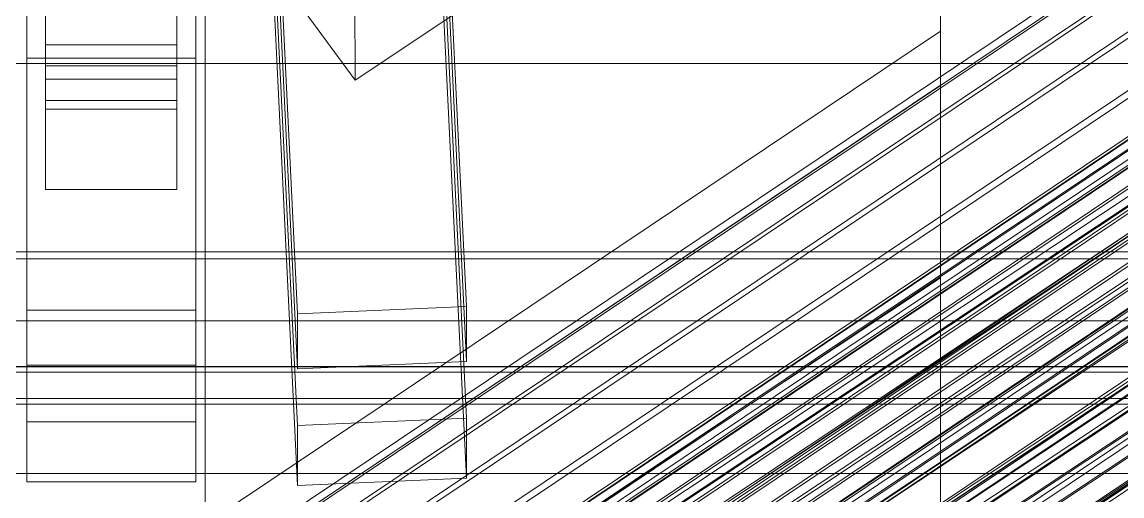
# Model space of a CAD drawing. Header units: millimetres. Extents: x -1970 to 34302, y -65268 to 6837.
# Drawn here: x 130.5 to 247.6, y -32946.3 to -32895.9 of the extents above; entities that cross this region are included whole.
import ezdxf

# ---------------------------------------------------------------- set-up
doc = ezdxf.new("R2010")
doc.units = ezdxf.units.MM
for name, color, linetype, lineweight in [('frontal_C01', 7, 'Continuous', 0), ('frontal_C01-mix', 7, 'Continuous', 0), ('frontal_C02', 7, 'Continuous', 0)]:
    doc.layers.add(name, color=color, linetype=linetype, lineweight=lineweight)

msp = doc.modelspace()

# ---------------------------------------------------------------- linework, layer by layer
at = {"layer": 'frontal_C01'}
for p, q in [((228.298, -32923.125), (228.298, -32779.774)), ((228.298, -32785.462), (228.298, -32928.813)), ((133, -32901.974), (133, -32856.501)), ((147, -32856.501), (147, -32901.974)), ((133, -32859.703), (133, -32905.176)), ((146.872, -32981.766), (331.181, -32859.435)), ((147, -32905.176), (147, -32859.703)), ((148.32, -32981.773), (332.629, -32859.442)), ((146.383, -32983.199), (330.692, -32860.868)), ((150.629, -32983.22), (334.938, -32860.889)), ((141.218, -33005.201), (355.017, -32863.297)), ((141.731, -33005.204), (355.53, -32863.299)), ((146.887, -32985.976), (331.197, -32863.644)), ((153.641, -32986.009), (337.95, -32863.678)), ((141.045, -33005.709), (354.844, -32863.805)), ((141.224, -33006.693), (355.022, -32864.788)), ((142.549, -33005.717), (356.348, -32863.812)), ((143.617, -33006.705), (357.415, -32864.8)), ((141.742, -33008.085), (355.541, -32866.181)), ((144.861, -33008.101), (358.659, -32866.196)), ((142.565, -33009.792), (356.363, -32867.887)), ((359.995, -32867.905), (146.196, -33009.81)), ((148.35, -32989.906), (332.659, -32867.574)), ((157.152, -32989.949), (341.461, -32867.618)), ((143.635, -33011.696), (357.434, -32869.791)), ((147.533, -33011.715), (361.332, -32869.811)), ((144.881, -33013.668), (358.68, -32871.763)), ((150.672, -32994.721), (334.981, -32872.39)), ((345.231, -32872.441), (160.922, -32994.772)), ((153.694, -33000.095), (338.003, -32877.764)), ((164.693, -33000.15), (349.002, -32877.818)), ((159.83, -32938.845), (156.962, -32880.026)), ((174.943, -32879.239), (177.811, -32938.058)), ((157.211, -33005.66), (341.52, -32883.329)), ((177.811, -32944.463), (174.943, -32885.643)), ((159.83, -32945.249), (156.962, -32886.43)), ((165.926, -32886.714), (165.983, -32902.083)), ((133, -32904.242), (133, -32888.873)), ((133, -32898.347), (133, -32888.873)), ((147, -32888.873), (147, -32904.242)), ((147, -32888.873), (147, -32898.347)), ((131, -32899.759), (131, -32893.356)), ((131, -32938.45), (131, -32893.356)), ((149, -32893.356), (149, -32899.759)), ((149, -32893.356), (149, -32938.45)), ((160.247, -32894.324), (165.983, -32902.083)), ((165.983, -32902.083), (177.451, -32894.471)), ((147, -32898.347), (133, -32898.347)), ((133, -32898.347), (133, -32913.715)), ((147, -32913.715), (147, -32898.347)), ((149, -32899.759), (131, -32899.759)), ((131, -32944.853), (131, -32899.759)), ((149, -32944.853), (149, -32899.759)), ((147, -32901.974), (133, -32901.974)), ((133, -32901.974), (133, -32905.176)), ((147, -32905.176), (147, -32901.974)), ((147, -32904.242), (133, -32904.242)), ((133, -32904.242), (133, -32913.715)), ((147, -32913.715), (147, -32904.242)), ((133, -32905.176), (147, -32905.176)), ((133, -32913.715), (147, -32913.715)), ((-450, -32920.358), (450, -32920.358)), ((228.298, -32923.125), (130, -32988.369)), ((228.298, -33114.26), (228.298, -32923.125)), ((228.298, -32923.125), (228.298, -32928.813)), ((130, -32994.056), (228.298, -32928.813)), ((228.298, -32928.813), (228.298, -33119.948)), ((-425, -32932.572), (425, -32932.572)), ((450, -32933.165), (-450, -32933.165)), ((149, -32938.45), (131, -32938.45)), ((131, -32938.45), (131, -32944.853)), ((149, -32944.853), (149, -32938.45)), ((177.811, -32938.058), (159.83, -32938.845)), ((177.811, -32944.463), (177.811, -32938.058)), ((159.83, -32938.845), (159.83, -32945.249)), ((425, -32943.94), (-425, -32943.94)), ((159.83, -32945.249), (177.811, -32944.463)), ((131, -32944.853), (149, -32944.853))]:
    msp.add_line(p, q, dxfattribs=at)
at = {"layer": 'frontal_C01-mix'}
msp.add_line((150, -32744.944), (150, -33000), dxfattribs=at)
at = {"layer": 'frontal_C02'}
for p, q in [((228.298, -32896.881), (228.298, -32766.096)), ((228.298, -32771.837), (228.298, -32902.622)), ((146.872, -32956.276), (331.181, -32832.792)), ((148.32, -32956.473), (332.629, -32832.989)), ((146.383, -32957.519), (330.692, -32834.035)), ((150.629, -32958.097), (334.938, -32834.613)), ((141.218, -32979.802), (355.017, -32836.56)), ((141.731, -32979.872), (355.53, -32836.63)), ((146.887, -32960.119), (331.197, -32836.635)), ((141.045, -32980.242), (354.844, -32837.001)), ((141.224, -32981.163), (355.022, -32837.922)), ((142.549, -32980.447), (356.348, -32837.206)), ((153.641, -32961.037), (337.95, -32837.553)), ((143.617, -32981.489), (357.415, -32838.247)), ((141.742, -32982.502), (355.541, -32839.261)), ((144.861, -32982.926), (358.659, -32839.685)), ((142.565, -32984.167), (356.363, -32840.925)), ((359.995, -32841.419), (146.196, -32984.661)), ((148.35, -32963.896), (332.659, -32840.412)), ((157.152, -32965.093), (341.461, -32841.609)), ((143.635, -32986.045), (357.434, -32842.803)), ((147.533, -32986.575), (361.332, -32843.333)), ((144.881, -32988.007), (358.68, -32844.766)), ((148.779, -32988.537), (362.578, -32845.296)), ((150.672, -32968.595), (334.981, -32845.111)), ((146.218, -32989.921), (360.017, -32846.68)), ((149.85, -32990.415), (363.648, -32847.174)), ((345.231, -32846.505), (160.922, -32969.989)), ((147.554, -32991.656), (361.352, -32848.415)), ((150.672, -32992.08), (364.471, -32848.839)), ((148.798, -32993.093), (362.596, -32849.852)), ((151.191, -32993.419), (364.989, -32850.177)), ((153.694, -32973.895), (338.003, -32850.411)), ((149.865, -32994.135), (363.664, -32850.894)), ((150.683, -32994.711), (364.482, -32851.469)), ((151.196, -32994.78), (364.995, -32851.539)), ((151.369, -32994.34), (365.168, -32851.098)), ((164.693, -32975.39), (349.002, -32851.906)), ((157.211, -32979.434), (341.52, -32855.95)), ((168.21, -32980.93), (352.519, -32857.446)), ((160.982, -32984.836), (345.291, -32861.352)), ((171.232, -32986.23), (355.541, -32862.746)), ((164.752, -32989.732), (349.061, -32866.248)), ((174.943, -32866.808), (177.811, -32926.185)), ((159.83, -32926.979), (156.962, -32867.603)), ((173.554, -32990.928), (357.863, -32867.444)), ((168.263, -32993.788), (352.572, -32870.304)), ((175.016, -32994.706), (359.326, -32871.222)), ((177.811, -32932.031), (174.943, -32872.655)), ((159.83, -32932.826), (156.962, -32873.449)), ((171.275, -32996.728), (355.584, -32873.244)), ((131, -32926.581), (131, -32881.059)), ((149, -32881.059), (149, -32926.581)), ((131, -32932.426), (131, -32886.905)), ((133, -32886.531), (133, -32900.56)), ((147, -32900.56), (147, -32886.531)), ((149, -32932.426), (149, -32886.905)), ((133, -32890.996), (133, -32900.56)), ((147, -32900.56), (147, -32890.996)), ((228.298, -32896.881), (130, -32962.739)), ((228.298, -33027.666), (228.298, -32896.881)), ((228.298, -32896.881), (228.298, -32902.622)), ((300, -32900.308), (-300, -32900.308)), ((133, -32900.56), (147, -32900.56)), ((130, -32968.48), (228.298, -32902.622)), ((228.298, -32902.622), (228.298, -33033.407)), ((-425, -32921.124), (425, -32921.124)), ((149, -32926.581), (131, -32926.581)), ((131, -32926.581), (131, -32932.426)), ((149, -32932.426), (149, -32926.581)), ((177.811, -32926.185), (159.83, -32926.979)), ((177.811, -32932.031), (177.811, -32926.185)), ((300, -32927.714), (-300, -32927.714)), ((159.83, -32926.979), (159.83, -32932.826)), ((425, -32932.6), (-425, -32932.6)), ((131, -32932.426), (149, -32932.426)), ((159.83, -32932.826), (177.811, -32932.031)), ((425, -32935.971), (-425, -32935.971)), ((300, -32936.569), (-300, -32936.569))]:
    msp.add_line(p, q, dxfattribs=at)

doc.saveas('drawing.dxf')
